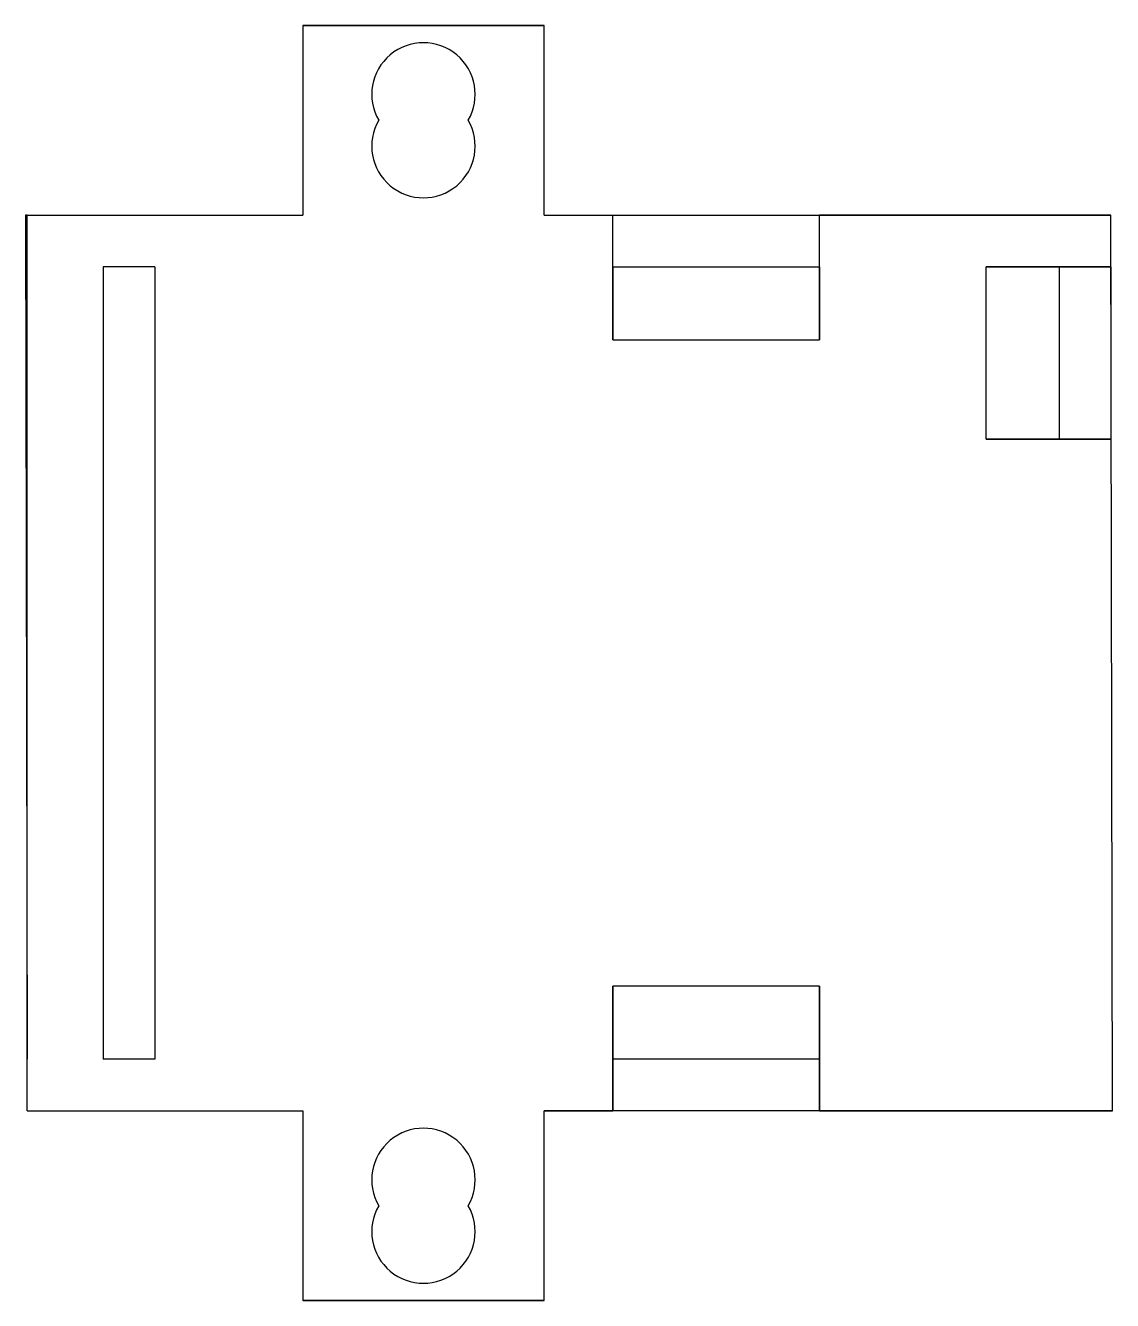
# Model space of a CAD drawing. Header units: millimetres. Extents: x 0 to 31.5, y -7 to 30.
import ezdxf

# ---------------------------------------------------------------- set-up
doc = ezdxf.new("R2010")
doc.units = ezdxf.units.MM

msp = doc.modelspace()

# ---------------------------------------------------------------- linework, layer by layer
for p, q in [((11.51, 30), (8.01, 30)), ((8.01, 30), (15.01, 30)), ((8.01, 30), (8.01, 30, 3)), ((15.01, 30, 3), (8.01, 30, 3)), ((8.01, 30), (8.01, 24.5)), ((8.01, 30, 3), (8.01, 24.5, 3)), ((15.01, 24.5), (15.01, 30)), ((15.01, 30), (15.01, 30, 3)), ((15.01, 24.5, 3), (15.01, 30, 3)), ((-0.042, 24.5), (0.01, 0)), ((-0.042, 24.5, 3), (8.01, 24.5, 3)), ((-0.042, 24.5), (8.01, 24.5)), ((0.007, 24.5, 3), (-0.042, 24.5)), ((0.01, -1.5, 3), (0.007, 24.5, 3)), ((8.01, 24.5), (8.01, 24.5, 3)), ((15.01, 24.5), (15.01, 24.5, 3)), ((15.01, 24.5, 3), (17.01, 24.5, 3)), ((15.01, 24.5), (31.458, 24.5)), ((17.01, 23, 3), (17.01, 24.5, 3)), ((17.01, 23, 7.1), (17.01, 24.5, 7.1)), ((17.01, 24.5, 7.1), (23.01, 24.5, 7.1)), ((17.01, 24.5, 7.1), (17.01, 24.5, 3)), ((23.01, 23, 3), (23.01, 24.5, 3)), ((23.01, 23, 7.1), (23.01, 24.5, 7.1)), ((23.01, 24.5, 7.1), (23.01, 24.5, 3)), ((31.458, 24.5, 3), (23.01, 24.5, 3)), ((23.01, 23, 3), (23.01, 24.5, 3)), ((23.01, 24.5, 3), (31.458, 24.5, 3)), ((31.458, 24.5), (31.458, 24.5, 3)), ((31.51, -1.5), (31.458, 24.5)), ((31.461, 23, 3), (31.458, 24.5, 3)), ((3.711, 23, 3), (2.211, 23, 3)), ((2.211, 23, 3), (2.211, 0, 3)), ((2.211, 23, 3), (2.211, 23, 1)), ((3.711, 23, 1), (2.211, 23, 1)), ((2.211, 23, 1), (2.211, 0, 1)), ((3.711, 23, 3), (3.711, 0, 3)), ((3.711, 23, 3), (3.711, 23, 1)), ((3.711, 23, 1), (3.711, 0, 1)), ((17.01, 20.879, 4.979), (17.01, 23, 5)), ((17.01, 23, 7.1), (23.01, 23, 7.1)), ((17.01, 23, 5), (23.01, 23, 5)), ((17.01, 23, 3), (17.01, 23, 5)), ((23.01, 20.879, 4.979), (23.01, 23, 5)), ((23.01, 23, 3), (23.01, 23, 5)), ((27.84, 23, 4.979), (29.961, 23, 5)), ((27.84, 18, 4.979), (27.84, 23, 4.979)), ((29.961, 23, 7.1), (31.461, 23, 7.1)), ((29.961, 23, 7.1), (29.961, 18, 7.1)), ((29.961, 23, 5), (29.961, 18, 5)), ((29.961, 23, 5), (29.961, 23, 3)), ((31.461, 23, 3), (29.961, 23, 3)), ((29.961, 23, 3), (29.961, 18, 3)), ((29.961, 23, 3), (29.961, 18, 3)), ((31.461, 23, 7.1), (31.461, 18, 7.1)), ((31.461, 23, 7.1), (31.461, 23, 3)), ((17.01, 20.879, 4.979), (23.01, 20.879, 4.979)), ((27.84, 18, 4.979), (29.961, 18, 5)), ((29.961, 18, 7.1), (31.461, 18, 7.1)), ((29.961, 18, 5), (29.961, 18, 3)), ((31.461, 18, 3), (29.961, 18, 3)), ((31.461, 18, 7.1), (31.461, 18, 3)), ((17.01, 2.121, 4.979), (17.01, 0, 5)), ((23.01, 2.121, 4.979), (17.01, 2.121, 4.979)), ((23.01, 2.121, 4.979), (23.01, 0, 5)), ((0.01, -1.5), (0.01, 0)), ((3.711, 0, 3), (2.211, 0, 3)), ((2.211, 0, 3), (2.211, 0, 1)), ((3.711, 0, 1), (2.211, 0, 1)), ((3.711, 0, 3), (3.711, 0, 1)), ((23.01, 0, 7.1), (17.01, 0, 7.1)), ((17.01, 0, 7.1), (17.01, -1.5, 7.1)), ((23.01, 0, 5), (17.01, 0, 5)), ((17.01, -1.5, 3), (17.01, 0, 3)), ((17.01, 0, 3), (17.01, 0, 5)), ((17.01, -1.5, 3), (17.01, 0, 3)), ((23.01, 0, 3), (17.01, 0, 3)), ((23.01, 0, 3), (17.01, 0, 3)), ((23.01, 0, 7.1), (23.01, -1.5, 7.1)), ((23.01, -1.5, 3), (23.01, 0, 3)), ((23.01, 0, 3), (23.01, 0, 5)), ((0.01, -1.5), (0.01, -1.5, 3)), ((0.01, -1.5, 3), (8.01, -1.5, 3)), ((0.01, -1.5), (8.01, -1.5)), ((0.01, -1.5), (0.01, -1.5, 3)), ((8.01, -1.5), (8.01, -7)), ((8.01, -1.5), (8.01, -1.5, 3)), ((8.01, -1.5, 3), (8.01, -7, 3)), ((15.01, -7), (15.01, -1.5)), ((15.01, -1.5), (15.01, -1.5, 3)), ((15.01, -7, 3), (15.01, -1.5, 3)), ((15.01, -1.5, 3), (17.01, -1.5, 3)), ((31.51, -1.5), (15.01, -1.5)), ((23.01, -1.5, 7.1), (17.01, -1.5, 7.1)), ((17.01, -1.5, 3), (17.01, -1.5, 7.1)), ((23.01, -1.5, 7.1), (23.01, -1.5, 3)), ((23.01, -1.5, 3), (31.51, -1.5, 3)), ((31.51, -1.5), (31.51, -1.5, 3)), ((15.01, -7), (8.01, -7)), ((8.01, -7), (8.01, -7, 3)), ((8.01, -7, 3), (15.01, -7, 3)), ((11.51, -7), (15.01, -7)), ((15.01, -7), (15.01, -7, 3))]:
    msp.add_line(p, q)
at = {"extrusion": (-8.65956e-17, -0.707107, 0.707107)}
for p, q in [((17.01, 23, 7.1), (17.01, 20.879, 4.979)), ((23.01, 23, 7.1), (23.01, 20.879, 4.979))]:
    msp.add_line(p, q, dxfattribs=at)
at = {"extrusion": (-0.707107, 4.32978e-17, 0.707107)}
for p, q in [((29.961, 23, 7.1), (27.84, 23, 4.979)), ((29.961, 18, 7.1), (27.84, 18, 4.979))]:
    msp.add_line(p, q, dxfattribs=at)
at = {"extrusion": (0, 0.707107, 0.707107)}
for p, q in [((17.01, 0, 7.1), (17.01, 2.121, 4.979)), ((23.01, 0, 7.1), (23.01, 2.121, 4.979))]:
    msp.add_line(p, q, dxfattribs=at)
for centre, start, end in [((11.51, 28), 330, 210), ((11.51, 28, 3), 330, 210), ((11.51, 26.5), 150, 30), ((11.51, 26.5, 3), 150, 30), ((11.51, -3.5), 330, 210), ((11.51, -3.5, 3), 330, 210), ((11.51, -5), 150, 30), ((11.51, -5, 3), 150, 30)]:
    msp.add_arc(centre, 1.5, start, end)

doc.saveas('drawing.dxf')
